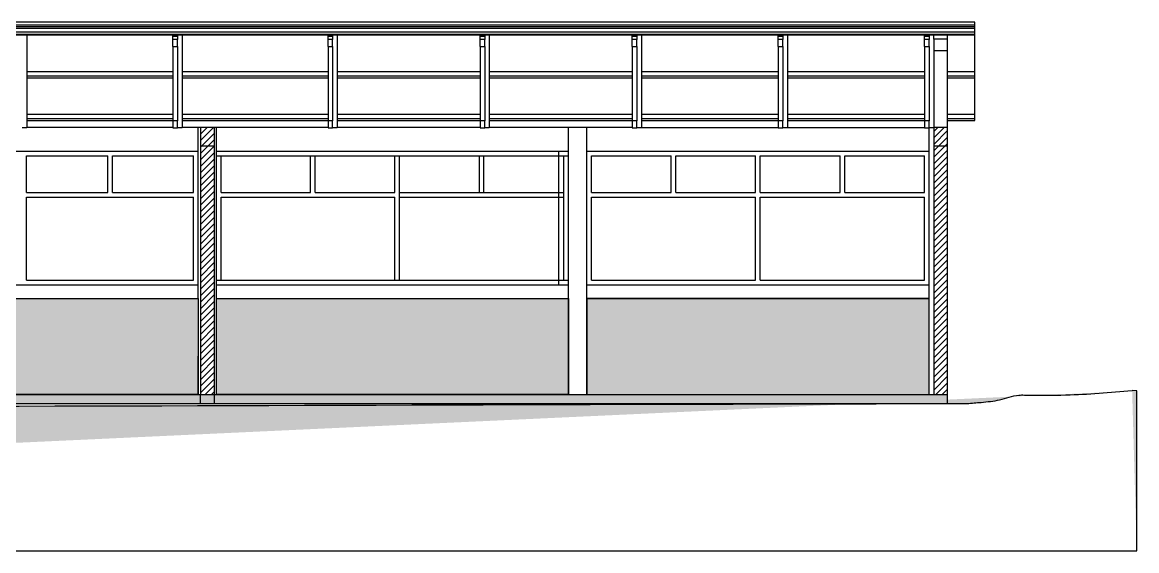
# Model space of a CAD drawing. Header units: metres. Extents: x 258817 to 259192, y 1878716 to 1878911.
# Drawn here: x 259021.93 to 259034.11, y 1878839.73 to 1878845.51 of the extents above; entities that cross this region are included whole.
import ezdxf

# ---------------------------------------------------------------- set-up
doc = ezdxf.new("R2010")
doc.units = ezdxf.units.M
doc.header["$MEASUREMENT"] = 0
doc.layers.add('SectionCutEdges', color=1, linetype='Continuous')
doc.layers.add('Vistas', color=7, linetype='Continuous')

msp = doc.modelspace()

# ---------------------------------------------------------------- hatches: boundary and pattern name
at = {"layer": 'Vistas'}
h = msp.add_hatch(dxfattribs=at)
h.set_pattern_fill('ANSI31', color=256, scale=0.4)
h.set_pattern_definition([(45, (0, 0), (-0.0353553390593, 0.0353553390593), [])])
h.paths.add_polyline_path([(258999.40363, 1878841.82298), (258998.06868, 1878841.82298), (258998.06868, 1878841.44298), (258999.40363, 1878841.44298)])
h.paths.add_polyline_path([(259024.0246, 1878844.16298), (259023.8746, 1878844.16298), (259023.8746, 1878841.44298), (259024.0246, 1878841.44298)])
h.paths.add_polyline_path([(259024.0246, 1878844.36298), (259023.8746, 1878844.36298), (259023.8746, 1878844.16298), (259024.0246, 1878844.16298)])
h.paths.add_polyline_path([(259032.0446, 1878844.16298), (259031.8946, 1878844.16298), (259031.8946, 1878841.44298), (259032.0446, 1878841.44298)])
h.paths.add_polyline_path([(259032.0446, 1878844.36298), (259031.8946, 1878844.36298), (259031.8946, 1878844.35906), (259031.8946, 1878844.16298), (259032.0446, 1878844.16298)])
h.paths.add_polyline_path([(259015.9746, 1878841.86298), (259015.8246, 1878841.86298), (259015.8246, 1878841.44298), (259015.9746, 1878841.44298)])
h.paths.add_polyline_path([(259015.9746, 1878844.16298), (259015.8246, 1878844.16298), (259015.8246, 1878841.86298), (259015.9746, 1878841.86298)])
h.paths.add_polyline_path([(259015.9746, 1878844.36298), (259015.8246, 1878844.36298), (259015.8246, 1878844.16298), (259015.9746, 1878844.16298)])
h.paths.add_polyline_path([(259012.0646, 1878841.86298), (259011.9146, 1878841.86298), (259011.9146, 1878841.44298), (259012.0646, 1878841.44298)])
h.paths.add_polyline_path([(259012.0646, 1878844.16298), (259011.9146, 1878844.16298), (259011.9146, 1878841.86298), (259012.0646, 1878841.86298)])
h.paths.add_polyline_path([(259012.0646, 1878844.36298), (259011.9146, 1878844.36298), (259011.9146, 1878844.2115), (259011.9146, 1878844.16298), (259012.0646, 1878844.16298)])
h = msp.add_hatch(dxfattribs=at)
h.set_pattern_fill('AR-B816C', color=256, scale=0.026)
h.set_pattern_definition([(0, (259012.1146, 1878841.44298), (0.208, 0.208), [0.40625, -0.00975]), (0, (259011.9066, 1878841.45273), (0.208, 0.208), [0.40625, -0.00975]), (90, (259012.1146, 1878841.44298), (-0.208, 0.208), [-0.21775, 0.19825]), (90, (259012.10485, 1878841.44298), (-0.208, 0.208), [-0.21775, 0.19825])])
h.paths.add_polyline_path([(259011.9146, 1878842.28298), (259007.1946, 1878842.28298), (259007.0446, 1878842.28298), (259007.0446, 1878841.44298), (259011.9146, 1878841.44298), (259011.9146, 1878841.86298)])
h.paths.add_polyline_path([(259015.7996, 1878844.16298), (259012.1146, 1878844.16298), (259012.1146, 1878841.44298), (259015.7996, 1878841.44298)])
h.paths.add_polyline_path([(259013.2646, 1878843.73298), (259014.5046, 1878843.73298), (259014.5046, 1878842.49298), (259013.2646, 1878842.49298)], flags=16)
h.paths.add_polyline_path([(259015.9996, 1878842.49298), (259019.8496, 1878842.49298), (259019.8496, 1878841.44298), (259015.9996, 1878841.44298)])
h.paths.add_polyline_path([(259020.0496, 1878842.49298), (259023.8496, 1878842.49298), (259023.8496, 1878841.44298), (259020.0496, 1878841.44298)])
h.paths.add_polyline_path([(259024.0496, 1878842.49298), (259027.8996, 1878842.49298), (259027.8996, 1878841.44298), (259024.0496, 1878841.44298)])
h.paths.add_polyline_path([(259028.0996, 1878841.44298), (259031.8446, 1878841.44298), (259031.8446, 1878842.49298), (259028.0996, 1878842.49298)])
h = msp.add_hatch(dxfattribs=at)
h.set_pattern_fill('EARTH', color=256)
h.set_pattern_definition([(0, (-3e-11, 31.73067), (0.25, 0.25), [0.25, -0.25]), (0, (-3e-11, 31.82442), (0.25, 0.25), [0.25, -0.25]), (0, (-3e-11, 31.91817), (0.25, 0.25), [0.25, -0.25]), (90, (0.03125, 31.94942), (-0.25, 0.25), [0.25, -0.25]), (90, (0.125, 31.94942), (-0.25, 0.25), [0.25, -0.25]), (90, (0.21875, 31.94942), (-0.25, 0.25), [0.25, -0.25])])
edge = h.paths.add_edge_path()
edge.add_spline(control_points=[(258998.06868, 1878841.34298), (258997.66819, 1878841.35295), (258997.11979, 1878841.3666), (258996.57307, 1878841.40995), (258996.42562, 1878841.42164)], knot_values=[0, 0, 0, 0, 1.20145822, 1.64515417, 1.64515417, 1.64515417, 1.64515417], degree=3, periodic=0)
edge.add_spline(control_points=[(258998.06868, 1878841.34298), (258998.717, 1878841.34298), (258999.36532, 1878841.34298), (259000.01363, 1878841.34298), (259000.49728, 1878841.34771), (259001.07848, 1878841.35339), (259002.67619, 1878841.51933), (259003.89957, 1878841.17418), (259005.65732, 1878841.35623), (259014.74533, 1878841.26413), (259023.73748, 1878841.33005), (259032.12381, 1878841.3431), (259032.19555, 1878841.34254), (259032.29164, 1878841.34488), (259032.42901, 1878841.35884), (259032.62013, 1878841.37443), (259032.7726, 1878841.43884), (259033.01737, 1878841.43412), (259033.43023, 1878841.43216), (259033.82259, 1878841.46459), (259034.06379, 1878841.48452)], knot_values=[0, 0, 0, 0, 1, 1, 1, 2.4498074, 2.74228154, 5.81384538, 6.10631953, 8.03815502, 33.03815502, 33.11707652, 33.19685015, 33.25339967, 33.40528565, 33.61113336, 33.82677124, 33.88777746, 34.34228124, 35.0674593, 35.0674593, 35.0674593, 35.0674593], weights=[1, 1, 1, 1, 1, 1, 1, 1, 1, 1, 1, 1, 1, 1, 1, 1, 1, 1, 1, 1, 1], degree=3, periodic=0)
edge.add_line((259034.11389, 1878839.73386), (259034.11389, 1878841.48241))
edge.add_line((258996.42562, 1878839.73386), (259034.11389, 1878839.73386))
edge.add_line((258996.42562, 1878841.42164), (258996.42562, 1878839.73386))
h = msp.add_hatch(color=256, dxfattribs=at)
h.dxf.hatch_style = 1
h.paths.add_polyline_path([(259024.0246, 1878841.44298), (259023.8746, 1878841.44298), (259023.8746, 1878841.34298), (259024.0246, 1878841.34298)])
h.paths.add_polyline_path([(259015.9746, 1878841.44298), (259015.8246, 1878841.44298), (259015.8246, 1878841.34298), (259015.9746, 1878841.34298)])
h.paths.add_polyline_path([(259000.01363, 1878841.44298), (258998.06868, 1878841.44298), (258998.06868, 1878841.34298), (259000.01363, 1878841.34298)])
h.paths.add_polyline_path([(259015.8246, 1878841.44298), (259007.0446, 1878841.44298), (259007.0446, 1878841.34298), (259011.9146, 1878841.34298), (259015.8246, 1878841.34298)])
h.paths.add_polyline_path([(259023.8746, 1878841.44298), (259015.9746, 1878841.44298), (259015.9746, 1878841.34298), (259023.8746, 1878841.34298)])
h.paths.add_polyline_path([(259032.0446, 1878841.44298), (259024.0246, 1878841.44298), (259024.0246, 1878841.34298), (259032.0446, 1878841.34298)])

# ---------------------------------------------------------------- linework, layer by layer
at = {"layer": 'SectionCutEdges'}
for p, q in [((259032.3446, 1878845.4035), (259011.6646, 1878845.4035)), ((259011.6646, 1878845.38275), (259032.3446, 1878845.38275)), ((259023.62368, 1878845.32614), (259023.57288, 1878845.32614)), ((259023.57288, 1878845.24709), (259023.57288, 1878845.32614)), ((259023.62368, 1878845.24709), (259023.62368, 1878845.32614)), ((259025.32118, 1878845.32614), (259025.27038, 1878845.32614)), ((259025.27038, 1878845.24709), (259025.27038, 1878845.32614)), ((259025.32118, 1878845.24709), (259025.32118, 1878845.32614)), ((259026.98357, 1878845.32614), (259026.93277, 1878845.32614)), ((259026.93277, 1878845.24709), (259026.93277, 1878845.32614)), ((259026.98357, 1878845.24709), (259026.98357, 1878845.32614)), ((259028.64596, 1878845.32614), (259028.59516, 1878845.32614)), ((259028.59516, 1878845.24709), (259028.59516, 1878845.32614)), ((259028.64596, 1878845.24709), (259028.64596, 1878845.32614)), ((259030.24423, 1878845.32614), (259030.19343, 1878845.32614)), ((259030.19343, 1878845.24709), (259030.19343, 1878845.32614)), ((259030.24423, 1878845.24709), (259030.24423, 1878845.32614)), ((259031.8438, 1878845.32614), (259031.793, 1878845.32614)), ((259031.793, 1878845.24709), (259031.793, 1878845.32614)), ((259031.8438, 1878845.24709), (259031.8438, 1878845.32614)), ((259032.0446, 1878845.33005), (259031.8946, 1878845.33005)), ((259031.8946, 1878845.33005), (259031.8946, 1878844.36298)), ((259032.0446, 1878841.44298), (259032.0446, 1878845.33005)), ((259032.3446, 1878845.38275), (259032.3446, 1878845.4035)), ((259023.57288, 1878845.24709), (259023.62368, 1878845.24709)), ((259025.27038, 1878845.24709), (259025.32118, 1878845.24709)), ((259026.93277, 1878845.24709), (259026.98357, 1878845.24709)), ((259028.59516, 1878845.24709), (259028.64596, 1878845.24709)), ((259030.19343, 1878845.24709), (259030.24423, 1878845.24709)), ((259031.793, 1878845.24709), (259031.8438, 1878845.24709)), ((259031.8946, 1878845.20298), (259032.0446, 1878845.20298)), ((259023.57288, 1878844.43526), (259023.57288, 1878844.36298)), ((259023.62368, 1878844.43526), (259023.57288, 1878844.43526)), ((259023.57288, 1878844.36298), (259023.57288, 1878844.35906)), ((259023.57288, 1878844.35906), (259023.62368, 1878844.35906)), ((259023.62368, 1878844.35906), (259023.62368, 1878844.43526)), ((259024.0246, 1878844.36298), (259023.8746, 1878844.36298)), ((259023.8746, 1878844.36298), (259023.8746, 1878841.44298)), ((259024.0246, 1878844.36298), (259024.0246, 1878841.34298)), ((259025.27038, 1878844.43526), (259025.27038, 1878844.36298)), ((259025.32118, 1878844.43526), (259025.27038, 1878844.43526)), ((259025.27038, 1878844.36298), (259025.27038, 1878844.35906)), ((259025.27038, 1878844.35906), (259025.32118, 1878844.35906)), ((259025.32118, 1878844.35906), (259025.32118, 1878844.43526)), ((259026.98357, 1878844.43526), (259026.93277, 1878844.43526)), ((259026.93277, 1878844.43526), (259026.93277, 1878844.35906)), ((259026.93277, 1878844.35906), (259026.98357, 1878844.35906)), ((259026.98357, 1878844.35906), (259026.98357, 1878844.43526)), ((259028.59516, 1878844.43526), (259028.59516, 1878844.36298)), ((259028.64596, 1878844.43526), (259028.59516, 1878844.43526)), ((259028.59516, 1878844.36298), (259028.59516, 1878844.35906)), ((259028.59516, 1878844.35906), (259028.64596, 1878844.35906)), ((259028.64596, 1878844.35906), (259028.64596, 1878844.43526)), ((259030.24423, 1878844.43526), (259030.19343, 1878844.43526)), ((259030.19343, 1878844.43526), (259030.19343, 1878844.35906)), ((259030.19343, 1878844.35906), (259030.24423, 1878844.35906)), ((259030.24423, 1878844.35906), (259030.24423, 1878844.43526)), ((259031.8438, 1878844.43526), (259031.793, 1878844.43526)), ((259031.793, 1878844.43526), (259031.793, 1878844.35906)), ((259031.793, 1878844.35906), (259031.8438, 1878844.35906)), ((259031.8438, 1878844.35906), (259031.8438, 1878844.43526)), ((259032.0446, 1878844.36298), (259031.8946, 1878844.36298)), ((259031.8946, 1878844.36298), (259031.8946, 1878844.35906)), ((259031.8946, 1878844.35906), (259031.8946, 1878844.16298)), ((259023.8746, 1878844.16298), (259024.0246, 1878844.16298)), ((259031.8946, 1878844.16298), (259031.8946, 1878841.44298)), ((259031.8946, 1878844.16298), (259032.0446, 1878844.16298)), ((259007.0446, 1878841.44298), (259032.0446, 1878841.44298)), ((259023.8746, 1878841.34298), (259023.8746, 1878841.44298)), ((259032.0446, 1878841.34298), (259032.0446, 1878841.44298)), ((259015.9746, 1878841.34298), (259023.8746, 1878841.34298)), ((259024.0246, 1878841.34298), (259032.0446, 1878841.34298))]:
    msp.add_line(p, q, dxfattribs=at)
at = {"layer": 'Vistas'}
for p, q in [((259032.3446, 1878845.51319), (259011.6646, 1878845.51319)), ((259032.3446, 1878845.48319), (259011.6646, 1878845.48319)), ((259032.3446, 1878845.46294), (259011.6646, 1878845.46294)), ((259032.3446, 1878845.44366), (259011.6646, 1878845.44366)), ((259032.3446, 1878845.4035), (259032.3446, 1878845.51319)), ((259011.6646, 1878845.37541), (259032.3446, 1878845.37541)), ((259021.97698, 1878845.37541), (259021.97698, 1878844.35906)), ((259023.57288, 1878845.32614), (259023.57288, 1878845.37541)), ((259023.62368, 1878845.35954), (259023.57288, 1878845.35954)), ((259023.62368, 1878845.37541), (259023.62368, 1878845.32614)), ((259023.67448, 1878845.37541), (259023.67448, 1878844.35906)), ((259025.27038, 1878845.32614), (259025.27038, 1878845.37541)), ((259025.32118, 1878845.35954), (259025.27038, 1878845.35954)), ((259025.32118, 1878845.37541), (259025.32118, 1878845.32614)), ((259025.37198, 1878845.37541), (259025.37198, 1878844.35906)), ((259026.93277, 1878845.32614), (259026.93277, 1878845.37541)), ((259026.98357, 1878845.35954), (259026.93277, 1878845.35954)), ((259026.98357, 1878845.37541), (259026.98357, 1878845.32614)), ((259027.03437, 1878845.37541), (259027.03437, 1878844.35906)), ((259028.59516, 1878845.32614), (259028.59516, 1878845.37541)), ((259028.64596, 1878845.35954), (259028.59516, 1878845.35954)), ((259028.64596, 1878845.37541), (259028.64596, 1878845.32614)), ((259028.69676, 1878845.37541), (259028.69676, 1878844.35906)), ((259030.19343, 1878845.32614), (259030.19343, 1878845.37541)), ((259030.24423, 1878845.35954), (259030.19343, 1878845.35954)), ((259030.24423, 1878845.37541), (259030.24423, 1878845.32614)), ((259030.29503, 1878845.37541), (259030.29503, 1878844.35906)), ((259031.793, 1878845.32614), (259031.793, 1878845.37541)), ((259031.8438, 1878845.35954), (259031.793, 1878845.35954)), ((259031.8438, 1878845.37541), (259031.8438, 1878845.32614)), ((259031.8946, 1878845.33005), (259031.8946, 1878845.37541)), ((259032.0446, 1878845.33005), (259032.0446, 1878845.37541)), ((259032.3446, 1878844.43918), (259032.3446, 1878845.38275)), ((259023.57288, 1878845.24709), (259023.57288, 1878844.97652)), ((259023.62368, 1878845.24709), (259023.62368, 1878844.43526)), ((259025.27038, 1878845.24709), (259025.27038, 1878844.97652)), ((259025.32118, 1878845.24709), (259025.32118, 1878844.43526)), ((259026.93277, 1878845.24709), (259026.93277, 1878844.43526)), ((259026.98357, 1878845.24709), (259026.98357, 1878844.43526)), ((259028.59516, 1878845.24709), (259028.59516, 1878844.90729)), ((259028.64596, 1878845.24709), (259028.64596, 1878844.43526)), ((259030.19343, 1878845.24709), (259030.19343, 1878844.43526)), ((259030.24423, 1878845.24709), (259030.24423, 1878844.43526)), ((259031.793, 1878845.24709), (259031.793, 1878844.43526)), ((259031.8438, 1878845.24709), (259031.8438, 1878844.43526)), ((259021.97698, 1878844.97652), (259023.57288, 1878844.97652)), ((259023.57288, 1878844.97652), (259023.57288, 1878844.43526)), ((259023.67448, 1878844.97652), (259025.27038, 1878844.97652)), ((259025.27038, 1878844.97652), (259025.27038, 1878844.43526)), ((259025.37198, 1878844.97652), (259026.93277, 1878844.97652)), ((259027.03437, 1878844.97652), (259028.59516, 1878844.97652)), ((259028.69676, 1878844.97652), (259030.19343, 1878844.97652)), ((259030.29503, 1878844.97652), (259031.793, 1878844.97652)), ((259032.0446, 1878844.97652), (259032.3446, 1878844.97652)), ((259021.97698, 1878844.92755), (259023.57288, 1878844.92755)), ((259021.97698, 1878844.90729), (259023.57288, 1878844.90729)), ((259023.67448, 1878844.92755), (259025.27038, 1878844.92755)), ((259023.67448, 1878844.90729), (259025.27038, 1878844.90729)), ((259025.37198, 1878844.92755), (259026.93277, 1878844.92755)), ((259025.37198, 1878844.90729), (259026.93277, 1878844.90729)), ((259027.03437, 1878844.92755), (259028.59516, 1878844.92755)), ((259027.03437, 1878844.90729), (259028.59516, 1878844.90729)), ((259028.59516, 1878844.90729), (259028.59516, 1878844.50841)), ((259028.69676, 1878844.92755), (259030.19343, 1878844.92755)), ((259028.69676, 1878844.90729), (259030.19343, 1878844.90729)), ((259030.29503, 1878844.92755), (259031.793, 1878844.92755)), ((259030.29503, 1878844.90729), (259031.793, 1878844.90729)), ((259032.0446, 1878844.92755), (259032.3446, 1878844.92755)), ((259032.0446, 1878844.90729), (259032.3446, 1878844.90729)), ((259021.97698, 1878844.50841), (259023.57288, 1878844.50841)), ((259023.67448, 1878844.50841), (259025.27038, 1878844.50841)), ((259025.37198, 1878844.50841), (259026.93277, 1878844.50841)), ((259027.03437, 1878844.50841), (259028.59516, 1878844.50841)), ((259028.59516, 1878844.50841), (259028.59516, 1878844.43526)), ((259028.69676, 1878844.50841), (259030.19343, 1878844.50841)), ((259030.29503, 1878844.50841), (259031.793, 1878844.50841)), ((259032.0446, 1878844.50841), (259032.3446, 1878844.50841)), ((259021.97698, 1878844.35906), (259021.92618, 1878844.35906)), ((259021.97698, 1878844.45944), (259023.57288, 1878844.45944)), ((259021.97698, 1878844.43918), (259023.57288, 1878844.43918)), ((259023.57288, 1878844.36298), (259021.97698, 1878844.36298)), ((259023.67448, 1878844.35906), (259023.62368, 1878844.35906)), ((259023.67448, 1878844.45944), (259025.27038, 1878844.45944)), ((259023.67448, 1878844.43918), (259025.27038, 1878844.43918)), ((259023.8746, 1878844.36298), (259023.67448, 1878844.36298)), ((259023.8496, 1878844.10298), (259023.8496, 1878844.36298)), ((259025.27038, 1878844.36298), (259024.0246, 1878844.36298)), ((259024.0496, 1878841.44298), (259024.0496, 1878844.36298)), ((259025.37198, 1878844.35906), (259025.32118, 1878844.35906)), ((259025.37198, 1878844.45944), (259026.93277, 1878844.45944)), ((259025.37198, 1878844.43918), (259026.93277, 1878844.43918)), ((259026.93277, 1878844.36298), (259025.37198, 1878844.36298)), ((259027.03437, 1878844.35906), (259026.98357, 1878844.35906)), ((259027.03437, 1878844.45944), (259028.59516, 1878844.45944)), ((259027.03437, 1878844.43918), (259028.59516, 1878844.43918)), ((259028.59516, 1878844.36298), (259027.03437, 1878844.36298)), ((259027.8996, 1878841.44298), (259027.8996, 1878844.36298)), ((259028.0996, 1878841.44298), (259028.0996, 1878844.36298)), ((259028.69676, 1878844.35906), (259028.64596, 1878844.35906)), ((259028.69676, 1878844.45944), (259030.19343, 1878844.45944)), ((259028.69676, 1878844.43918), (259030.19343, 1878844.43918)), ((259028.69676, 1878844.36298), (259030.19343, 1878844.36298)), ((259030.29503, 1878844.35906), (259030.24423, 1878844.35906)), ((259030.29503, 1878844.45944), (259031.793, 1878844.45944)), ((259030.29503, 1878844.43918), (259031.793, 1878844.43918)), ((259030.29503, 1878844.36298), (259031.793, 1878844.36298)), ((259031.8946, 1878844.35906), (259031.8438, 1878844.35906)), ((259031.8446, 1878841.44298), (259031.8446, 1878844.35906)), ((259032.0446, 1878844.45944), (259032.3446, 1878844.45944)), ((259032.0446, 1878844.43918), (259032.3446, 1878844.43918)), ((259020.0496, 1878844.10298), (259023.8496, 1878844.10298)), ((259023.8496, 1878842.49298), (259023.8496, 1878844.10298)), ((259024.0496, 1878844.10298), (259027.8996, 1878844.10298)), ((259027.7946, 1878842.64298), (259027.7946, 1878844.10298)), ((259028.0996, 1878844.10298), (259031.8446, 1878844.10298)), ((259021.975, 1878843.65218), (259021.975, 1878844.05218)), ((259021.975, 1878844.05218), (259022.8615, 1878844.05218)), ((259022.8615, 1878843.65218), (259022.8615, 1878844.05218)), ((259022.9123, 1878843.65218), (259022.9123, 1878844.05218)), ((259022.9123, 1878844.05218), (259023.7988, 1878844.05218)), ((259023.7988, 1878843.65218), (259023.7988, 1878844.05218)), ((259024.0496, 1878844.05218), (259027.8996, 1878844.05218)), ((259024.1004, 1878843.65218), (259024.1004, 1878844.05218)), ((259025.07815, 1878843.65218), (259025.07815, 1878844.05218)), ((259025.12895, 1878843.65218), (259025.12895, 1878844.05218)), ((259026.0017, 1878843.65218), (259026.0017, 1878844.05218)), ((259026.0525, 1878842.69378), (259026.0525, 1878844.05218)), ((259026.92525, 1878843.65218), (259026.92525, 1878844.05218)), ((259026.97605, 1878843.65218), (259026.97605, 1878844.05218)), ((259027.8488, 1878842.69378), (259027.8488, 1878844.05218)), ((259028.1504, 1878843.65218), (259028.1504, 1878844.05218)), ((259028.1504, 1878844.05218), (259029.02315, 1878844.05218)), ((259029.02315, 1878843.65218), (259029.02315, 1878844.05218)), ((259029.07395, 1878843.65218), (259029.07395, 1878844.05218)), ((259029.07395, 1878844.05218), (259029.9467, 1878844.05218)), ((259029.9467, 1878843.65218), (259029.9467, 1878844.05218)), ((259029.9975, 1878843.65218), (259029.9975, 1878844.05218)), ((259029.9975, 1878844.05218), (259030.87025, 1878844.05218)), ((259030.87025, 1878843.65218), (259030.87025, 1878844.05218)), ((259030.92105, 1878843.65218), (259030.92105, 1878844.05218)), ((259030.92105, 1878844.05218), (259031.7938, 1878844.05218)), ((259031.7938, 1878843.65218), (259031.7938, 1878844.05218)), ((259021.975, 1878843.65218), (259022.8615, 1878843.65218)), ((259022.9123, 1878843.65218), (259023.7988, 1878843.65218)), ((259024.1004, 1878843.65218), (259025.07815, 1878843.65218)), ((259025.12895, 1878843.65218), (259026.0017, 1878843.65218)), ((259026.0525, 1878843.65218), (259027.8488, 1878843.65218)), ((259028.1504, 1878843.65218), (259029.02315, 1878843.65218)), ((259029.07395, 1878843.65218), (259029.9467, 1878843.65218)), ((259029.9975, 1878843.65218), (259030.87025, 1878843.65218)), ((259030.92105, 1878843.65218), (259031.7938, 1878843.65218)), ((259021.975, 1878842.69378), (259021.975, 1878843.60138)), ((259021.975, 1878843.60138), (259023.7988, 1878843.60138)), ((259023.7988, 1878842.69378), (259023.7988, 1878843.60138)), ((259024.1004, 1878842.69378), (259024.1004, 1878843.60138)), ((259024.1004, 1878843.60138), (259026.0017, 1878843.60138)), ((259026.0017, 1878842.69378), (259026.0017, 1878843.60138)), ((259026.0525, 1878843.60138), (259027.8488, 1878843.60138)), ((259028.1504, 1878842.69378), (259028.1504, 1878843.60138)), ((259028.1504, 1878843.60138), (259029.9467, 1878843.60138)), ((259029.9467, 1878842.69378), (259029.9467, 1878843.60138)), ((259029.9975, 1878842.69378), (259029.9975, 1878843.60138)), ((259029.9975, 1878843.60138), (259031.7938, 1878843.60138)), ((259031.7938, 1878842.69378), (259031.7938, 1878843.60138)), ((259020.0496, 1878842.64298), (259023.8496, 1878842.64298)), ((259021.975, 1878842.69378), (259023.7988, 1878842.69378)), ((259024.0496, 1878842.69378), (259027.8996, 1878842.69378)), ((259024.0496, 1878842.64298), (259027.8996, 1878842.64298)), ((259028.0996, 1878842.64298), (259031.8446, 1878842.64298)), ((259028.1504, 1878842.69378), (259029.9467, 1878842.69378)), ((259029.9975, 1878842.69378), (259031.7938, 1878842.69378)), ((259020.0496, 1878842.49298), (259023.8496, 1878842.49298)), ((259023.8496, 1878842.49298), (259023.8496, 1878841.86298)), ((259024.0496, 1878842.49298), (259027.8996, 1878842.49298)), ((259028.0996, 1878842.49298), (259031.8446, 1878842.49298)), ((259023.8496, 1878841.44298), (259023.8496, 1878841.86298)), ((259034.11389, 1878841.48241), (259034.06379, 1878841.48452)), ((259034.11389, 1878839.73386), (259034.11389, 1878841.48241)), ((259023.8746, 1878841.34298), (259024.0246, 1878841.34298)), ((258996.42562, 1878839.73386), (259034.11389, 1878839.73386))]:
    msp.add_line(p, q, dxfattribs=at)
for points in [[(259020.0496, 1878842.49298), (259023.8496, 1878842.49298), (259023.8496, 1878841.44298), (259020.0496, 1878841.44298)], [(259024.0496, 1878842.49298), (259027.8996, 1878842.49298), (259027.8996, 1878841.44298), (259024.0496, 1878841.44298)], [(259028.0996, 1878841.44298), (259031.8446, 1878841.44298), (259031.8446, 1878842.49298), (259028.0996, 1878842.49298)]]:
    msp.add_lwpolyline(points, close=True, dxfattribs=at)
msp.add_open_spline([(258998.06868, 1878841.34298), (258998.717, 1878841.34298), (258999.36532, 1878841.34298), (259000.01363, 1878841.34298), (259000.49728, 1878841.34771), (259001.07848, 1878841.35339), (259002.67619, 1878841.51933), (259003.89957, 1878841.17418), (259005.65732, 1878841.35623), (259014.74533, 1878841.26413), (259023.73748, 1878841.33005), (259032.12381, 1878841.3431), (259032.19555, 1878841.34254), (259032.29164, 1878841.34488), (259032.42901, 1878841.35884), (259032.62013, 1878841.37443), (259032.7726, 1878841.43884), (259033.01737, 1878841.43412), (259033.43023, 1878841.43216), (259033.82259, 1878841.46459), (259034.06379, 1878841.48452)], degree=3, knots=[0, 0, 0, 0, 1, 1, 1, 2.4498074, 2.74228154, 5.81384538, 6.10631953, 8.03815502, 33.03815502, 33.11707652, 33.19685015, 33.25339967, 33.40528565, 33.61113336, 33.82677124, 33.88777746, 34.34228124, 35.0674593, 35.0674593, 35.0674593, 35.0674593], dxfattribs=at)

doc.saveas('drawing.dxf')
